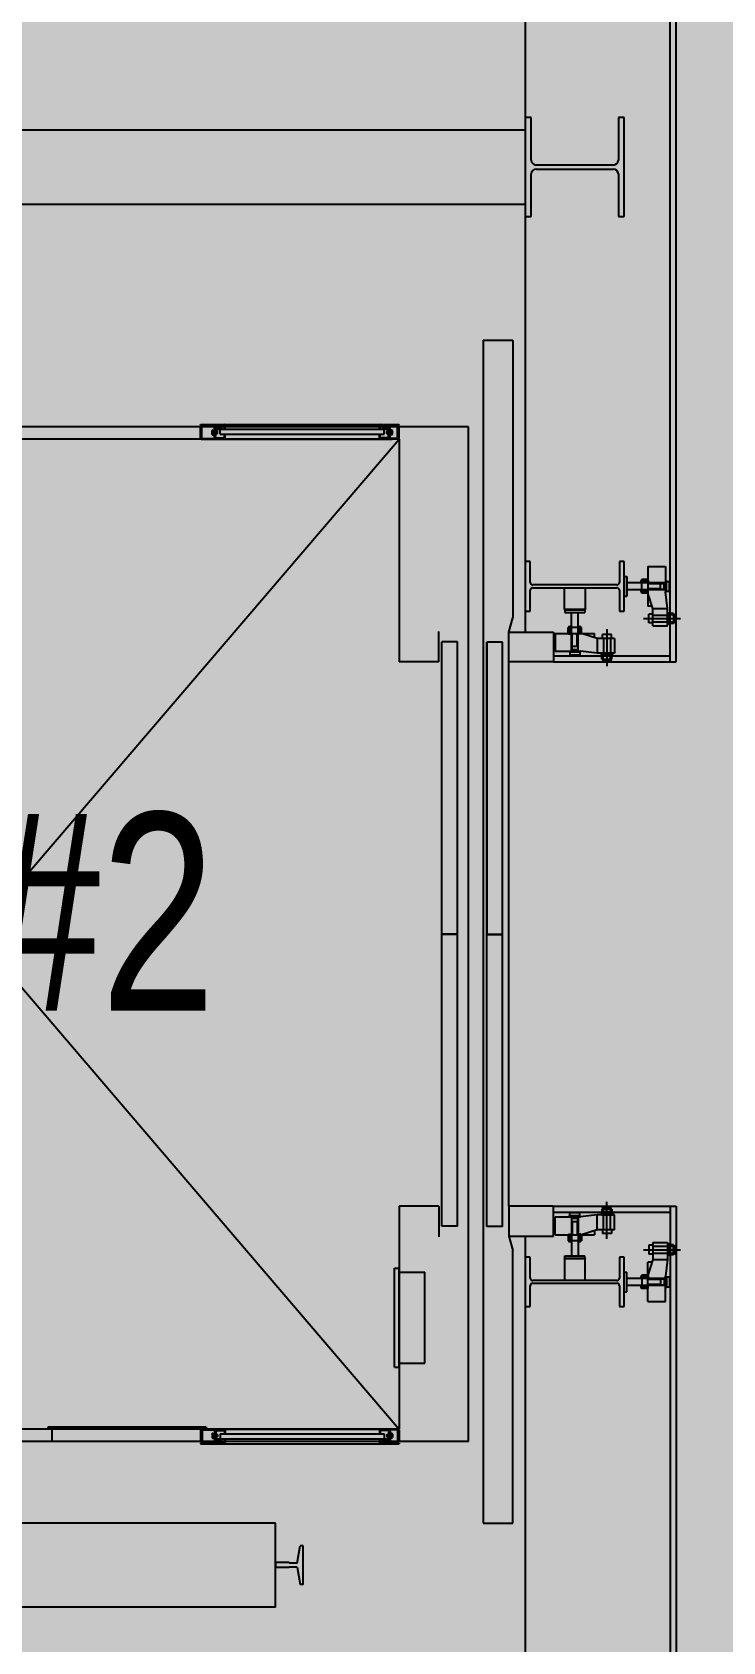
# Model space of a CAD drawing. Header units: millimetres. Extents: x 118559 to 211622, y 1329 to 63037.
# Drawn here: x 148634 to 150029, y 22639 to 25892 of the extents above; entities that cross this region are included whole.
import ezdxf
from ezdxf.enums import TextEntityAlignment as Align

# ---------------------------------------------------------------- set-up
doc = ezdxf.new("R2010")
doc.units = ezdxf.units.MM
doc.header["$LTSCALE"] = 120
doc.layers.add('ARCH', color=9, linetype='Continuous')
doc.layers.add('공사제외', color=5, linetype='Continuous')
doc.styles.add('GHD', font='')
doc.styles.get('GHD').set_extended_font_data('Dotum')

msp = doc.modelspace()

# ---------------------------------------------------------------- hatches: boundary and pattern name
at = {"layer": '공사제외', "linetype": 'Continuous'}
msp.add_hatch(color=253, dxfattribs=at).paths.add_polyline_path([(161618.8, 27040), (157330.1, 28562.8), (157311.6, 28694.2), (149935.1, 28694.2), (149935.1, 29394.2), (146730.1, 29394.2), (146730.1, 15782.9), (154687.7, 13368.2)])

# ---------------------------------------------------------------- linework, layer by layer
at = {"layer": 'ARCH', "color": 9}
for p, q in [((149923.1, 24619.2, 0), (149923.1, 26769.2, 0)), ((149935.1, 24619.2, 0), (149935.1, 26769.2, 0)), ((149630.1, 26709.2, 0), (149630.1, 24679.2, 0)), ((149642.1, 25719.2, 0), (149630.1, 25719.2, 0)), ((149630.1, 25719.2, 0), (149630.1, 25519.2, 0)), ((149642.1, 25633.2, 0), (149642.1, 25719.2, 0)), ((149830.1, 25719.2, 0), (149818.1, 25719.2, 0)), ((149818.1, 25719.2, 0), (149818.1, 25633.2, 0)), ((149830.1, 25519.2, 0), (149830.1, 25719.2, 0)), ((147380.1, 25694.2, 0), (149630.1, 25694.2, 0)), ((149642.1, 25519.2, 0), (149642.1, 25605.2, 0)), ((149808.1, 25623.2, 0), (149652.1, 25623.2, 0)), ((149652.1, 25615.2, 0), (149808.1, 25615.2, 0)), ((149818.1, 25605.2, 0), (149818.1, 25519.2, 0)), ((147380.1, 25544.2, 0), (149630.1, 25544.2, 0)), ((149630.1, 25519.2, 0), (149642.1, 25519.2, 0)), ((149818.1, 25519.2, 0), (149830.1, 25519.2, 0)), ((149545.1, 25269.2, 0), (149545.1, 22879.2, 0)), ((149545.1, 25269.2, 0), (149605.1, 25269.2, 0)), ((149605.1, 25269.2, 0), (149605.1, 24708.6, 0)), ((149515.1, 25094.2, 0), (148561.1, 25094.2, 0)), ((148973.4, 25099.2, 0), (149375.1, 25099.2, 0)), ((148973.4, 25097.7, 0), (148973.4, 25099.2, 0)), ((148973.4, 25097.7, 0), (149020.9, 25097.7, 0)), ((148973.4, 25071.7, 0), (148973.4, 25094.2, 0)), ((148973.4, 25094.2, 0), (148974.9, 25094.2, 0)), ((148973.4, 25094.2, 0), (148974.9, 25094.2, 0)), ((148974.9, 25071.7, 0), (148974.9, 25095.1, 0)), ((148976.5, 25072.7, 0), (148976.5, 25095.1, 0)), ((148977.5, 25096.1, 0), (149000.8, 25096.1, 0)), ((148997, 25079.4, 0), (148997, 25086.3, 0)), ((148997.8, 25087.4, 0), (149000.5, 25087.4, 0)), ((149000.5, 25085.1, 0), (148997.8, 25085.1, 0)), ((149000.5, 25080.5, 0), (148997.8, 25080.5, 0)), ((148997.8, 25078.2, 0), (149000.5, 25078.2, 0)), ((149000.5, 25077.8, 0), (149000.5, 25087.8, 0)), ((149001.8, 25087.8, 0), (149000.5, 25087.8, 0)), ((149001.8, 25082.8, 0), (149000.5, 25084, 0)), ((149001.8, 25081.6, 0), (149000.5, 25082.8, 0)), ((149001.8, 25077.8, 0), (149000.5, 25077.8, 0)), ((149001.8, 25073.3, 0), (149001.8, 25095.1, 0)), ((149003.4, 25073.3, 0), (149003.4, 25095.1, 0)), ((149005, 25074.8, 0), (149005, 25088.2, 0)), ((149005, 25074.8, 0), (149005, 25088.2, 0)), ((149007.3, 25085.3, 0), (149005, 25085.3, 0)), ((149008.1, 25084.5, 0), (149005, 25084.5, 0)), ((149008.1, 25081.1, 0), (149005, 25081.1, 0)), ((149007.3, 25080.3, 0), (149005, 25080.3, 0)), ((149006, 25090.8, 0), (149018.4, 25090.8, 0)), ((149006, 25089.2, 0), (149352.5, 25089.2, 0)), ((149007.3, 25080.3, 0), (149007.3, 25085.3, 0)), ((149007.3, 25085.3, 0), (149008.1, 25084.5, 0)), ((149008.1, 25081.1, 0), (149007.3, 25080.3, 0)), ((149008.1, 25081.1, 0), (149008.1, 25084.5, 0)), ((149013.4, 25079.2, 0), (149013.4, 25089.2, 0)), ((149013.4, 25079.2, 0), (149345.1, 25079.2, 0)), ((149018.4, 25089.2, 0), (149018.4, 25090.8, 0)), ((149021.9, 25089.2, 0), (149021.9, 25096.7, 0)), ((149021.9, 25071.7, 0), (149021.9, 25079.2, 0)), ((149023.4, 25089.2, 0), (149023.4, 25096.7, 0)), ((149023.4, 25071.7, 0), (149023.4, 25079.2, 0)), ((149335.1, 25089.2, 0), (149335.1, 25096.7, 0)), ((149335.1, 25071.7, 0), (149335.1, 25079.2, 0)), ((149336.6, 25089.2, 0), (149336.6, 25096.7, 0)), ((149336.6, 25071.7, 0), (149336.6, 25079.2, 0)), ((149375.1, 25097.7, 0), (149337.6, 25097.7, 0)), ((149340.1, 25089.2, 0), (149340.1, 25090.8, 0)), ((149352.5, 25090.8, 0), (149340.1, 25090.8, 0)), ((149345.1, 25079.2, 0), (149345.1, 25089.2, 0)), ((149351.2, 25085.3, 0), (149350.4, 25084.5, 0)), ((149350.4, 25081.1, 0), (149350.4, 25084.5, 0)), ((149350.4, 25084.5, 0), (149353.5, 25084.5, 0)), ((149350.4, 25081.1, 0), (149353.5, 25081.1, 0)), ((149350.4, 25081.1, 0), (149351.2, 25080.3, 0)), ((149351.2, 25085.3, 0), (149353.5, 25085.3, 0)), ((149351.2, 25080.3, 0), (149351.2, 25085.3, 0)), ((149351.2, 25080.3, 0), (149353.5, 25080.3, 0)), ((149353.5, 25074.8, 0), (149353.5, 25088.2, 0)), ((149353.5, 25074.8, 0), (149353.5, 25088.2, 0)), ((149355.1, 25073.3, 0), (149355.1, 25095.1, 0)), ((149356.7, 25073.3, 0), (149356.7, 25095.1, 0)), ((149356.7, 25087.8, 0), (149358, 25087.8, 0)), ((149356.7, 25082.8, 0), (149358, 25084, 0)), ((149356.7, 25081.6, 0), (149358, 25082.8, 0)), ((149356.7, 25077.8, 0), (149358, 25077.8, 0)), ((149371, 25096.1, 0), (149357.7, 25096.1, 0)), ((149358, 25077.8, 0), (149358, 25087.8, 0)), ((149360.7, 25087.4, 0), (149358, 25087.4, 0)), ((149358, 25085.1, 0), (149360.7, 25085.1, 0)), ((149358, 25080.5, 0), (149360.7, 25080.5, 0)), ((149360.7, 25078.2, 0), (149358, 25078.2, 0)), ((149361.5, 25079.4, 0), (149361.5, 25086.3, 0)), ((149372, 25072.7, 0), (149372, 25095.1, 0)), ((149373.6, 25071.7, 0), (149373.6, 25095.1, 0)), ((149375.1, 25094.2, 0), (149373.6, 25094.2, 0)), ((149375.1, 25097.7, 0), (149375.1, 25099.2, 0)), ((149375.1, 25071.7, 0), (149375.1, 25094.2, 0)), ((149515.1, 23044.2, 0), (149515.1, 25094.2, 0)), ((147673.1, 23079.2, 0), (149375.1, 25069.2, 0)), ((147673.1, 25059.2, 0), (149375.1, 23069.2, 0)), ((149375.1, 25069.2, 0), (148558.6, 25069.2, 0)), ((148974.9, 25072.7, 0), (148976.5, 25072.7, 0)), ((148975.9, 25070.7, 0), (149020.9, 25070.7, 0)), ((148975.9, 25069.2, 0), (149361.3, 25069.2, 0)), ((149005, 25074.8, 0), (149003.4, 25074.8, 0)), ((149004.4, 25072.3, 0), (149020.4, 25072.3, 0)), ((149020.4, 25070.7, 0), (149020.4, 25072.3, 0)), ((149372.6, 25070.7, 0), (149337.6, 25070.7, 0)), ((149338.1, 25070.7, 0), (149338.1, 25072.3, 0)), ((149354.1, 25072.3, 0), (149338.1, 25072.3, 0)), ((149353.5, 25074.8, 0), (149355.1, 25074.8, 0)), ((149373.6, 25072.7, 0), (149372, 25072.7, 0)), ((149375.1, 25069.2, 0), (149375.1, 24619.2, 0)), ((149640.1, 24822, 0), (149630.1, 24822, 0)), ((149630.1, 24822, 0), (149630.1, 24722, 0)), ((149640.1, 24779.7, 0), (149640.1, 24822, 0)), ((149830.1, 24822, 0), (149820.1, 24822, 0)), ((149820.1, 24822, 0), (149820.1, 24779.7, 0)), ((149830.1, 24722, 0), (149830.1, 24822, 0)), ((149830.1, 24792, 0), (149835.1, 24792, 0)), ((149830.1, 24792, 0), (149830.1, 24752, 0)), ((149835.1, 24792, 0), (149835.1, 24752, 0)), ((149865.3, 24758.4, 0), (149865.3, 24785.6, 0)), ((149877.6, 24785.6, 0), (149865.3, 24785.6, 0)), ((149877.6, 24811.9, 0), (149877.6, 24732.1, 0)), ((149877.6, 24811.9, 0), (149913.6, 24811.9, 0)), ((149878.6, 24784.6, 0), (149877.6, 24784.6, 0)), ((149877.6, 24784.6, 0), (149877.6, 24779.6, 0)), ((149878.6, 24784.6, 0), (149878.6, 24779.6, 0)), ((149913.6, 24811.9, 0), (149913.6, 24760.5, 0)), ((149640.1, 24722, 0), (149640.1, 24764.2, 0)), ((149815.1, 24774.7, 0), (149645.1, 24774.7, 0)), ((149645.1, 24769.2, 0), (149815.1, 24769.2, 0)), ((149709.1, 24725.2, 0), (149709.1, 24769.2, 0)), ((149751.1, 24769.2, 0), (149751.1, 24725.2, 0)), ((149820.1, 24764.2, 0), (149820.1, 24722, 0)), ((149830.1, 24752, 0), (149835.1, 24752, 0)), ((149913.6, 24779, 0), (149835.1, 24779, 0)), ((149835.1, 24779, 0), (149835.1, 24765, 0)), ((149913.6, 24765, 0), (149835.1, 24765, 0)), ((149877.6, 24783.4, 0), (149865.3, 24783.4, 0)), ((149877.6, 24780.9, 0), (149865.3, 24780.9, 0)), ((149865.3, 24764.9, 0), (149865.3, 24759.4, 0)), ((149877.6, 24763.4, 0), (149865.3, 24763.4, 0)), ((149877.6, 24760.9, 0), (149865.3, 24760.9, 0)), ((149877.6, 24758.4, 0), (149865.3, 24758.4, 0)), ((149877.6, 24780.9, 0), (149868.7, 24780.9, 0)), ((149878.6, 24779.6, 0), (149877.6, 24779.6, 0)), ((149903.6, 24777, 0), (149877.6, 24777, 0)), ((149903.6, 24767, 0), (149877.6, 24767, 0)), ((149878.6, 24764.6, 0), (149877.6, 24764.6, 0)), ((149878.6, 24759.6, 0), (149877.6, 24759.6, 0)), ((149887.6, 24727, 0), (149877.6, 24758.4, 0)), ((149878.6, 24759.6, 0), (149878.6, 24764.6, 0)), ((149903.6, 24765.9, 0), (149903.6, 24777.9, 0)), ((149903.6, 24777.9, 0), (149910.6, 24777.9, 0)), ((149903.6, 24765.9, 0), (149910.6, 24765.9, 0)), ((149910.6, 24765.9, 0), (149910.6, 24777.9, 0)), ((149910.6, 24777.1, 0), (149913.6, 24777.1, 0)), ((149910.6, 24766.9, 0), (149913.6, 24766.9, 0)), ((149913.6, 24783.5, 0), (149915.6, 24783.5, 0)), ((149917.6, 24727, 0), (149913.6, 24760.5, 0)), ((149915.6, 24760.5, 0), (149913.6, 24760.5, 0)), ((149915.6, 24760.5, 0), (149915.6, 24783.5, 0)), ((149915.6, 24782, 0), (149921.6, 24782, 0)), ((149915.6, 24762, 0), (149921.6, 24762, 0)), ((149921.6, 24762, 0), (149921.6, 24782, 0)), ((149630.1, 24722, 0), (149640.1, 24722, 0)), ((149709.1, 24725.2, 0), (149710.1, 24724.2, 0)), ((149751.1, 24725.2, 0), (149709.1, 24725.2, 0)), ((149710.1, 24724.2, 0), (149710.1, 24719.2, 0)), ((149710.1, 24724.2, 0), (149750.1, 24724.2, 0)), ((149710.1, 24719.2, 0), (149750.1, 24719.2, 0)), ((149723.1, 24640.7, 0), (149723.1, 24719.2, 0)), ((149723.1, 24719.2, 0), (149737.1, 24719.2, 0)), ((149737.1, 24640.7, 0), (149737.1, 24719.2, 0)), ((149750.1, 24724.2, 0), (149751.1, 24725.2, 0)), ((149750.1, 24724.2, 0), (149750.1, 24719.2, 0)), ((149820.1, 24722, 0), (149830.1, 24722, 0)), ((149885.9, 24732.1, 0), (149877.5, 24732.1, 0)), ((149887.6, 24692, 0), (149887.6, 24727, 0)), ((149887.6, 24727, 0), (149917.6, 24727, 0)), ((149917.6, 24692, 0), (149917.6, 24727, 0)), ((149597.1, 24679.2, 0), (149605.1, 24708.6, 0)), ((149597.1, 24679.2, 0), (149605.1, 24708.6, 0)), ((149743.6, 24688.9, 0), (149716.4, 24688.9, 0)), ((149716.4, 24676.6, 0), (149716.4, 24688.9, 0)), ((149718.7, 24676.7, 0), (149718.7, 24688.9, 0)), ((149721.2, 24676.7, 0), (149721.2, 24688.9, 0)), ((149737.2, 24688.9, 0), (149742.7, 24688.9, 0)), ((149738.7, 24676.7, 0), (149738.7, 24688.9, 0)), ((149741.2, 24676.7, 0), (149741.2, 24688.9, 0)), ((149743.6, 24676.6, 0), (149743.6, 24688.9, 0)), ((149869.2, 24707, 0), (149944, 24707, 0)), ((149879.9, 24698, 0), (149879.9, 24716, 0)), ((149887.6, 24716, 0), (149879.9, 24716, 0)), ((149887.6, 24698, 0), (149879.9, 24698, 0)), ((149887.6, 24698, 0), (149887.6, 24716, 0)), ((149887.6, 24714, 0), (149917.6, 24714, 0)), ((149887.6, 24700, 0), (149917.6, 24700, 0)), ((149887.6, 24692, 0), (149917.6, 24692, 0)), ((149887.6, 24692, 0), (149917.6, 24692, 0)), ((149920.6, 24717.9, 0), (149918, 24717.9, 0)), ((149920.6, 24712.9, 0), (149918, 24712.9, 0)), ((149920.6, 24700.9, 0), (149918, 24700.9, 0)), ((149920.6, 24695.9, 0), (149918, 24695.9, 0)), ((149921.1, 24717.9, 0), (149921.1, 24695.9, 0)), ((149923.1, 24717.9, 0), (149921.1, 24717.9, 0)), ((149921.1, 24695.9, 0), (149923.1, 24695.9, 0)), ((149923.1, 24695.9, 0), (149923.1, 24717.9, 0)), ((149929.4, 24717, 0), (149923.1, 24717, 0)), ((149929.4, 24717, 0), (149923.1, 24717, 0)), ((149929.4, 24714.5, 0), (149923.1, 24714.5, 0)), ((149929.4, 24699.5, 0), (149923.1, 24699.5, 0)), ((149929.4, 24697, 0), (149923.1, 24697, 0)), ((149929.4, 24717, 0), (149929.4, 24714.5, 0)), ((149929.4, 24714.5, 0), (149932.3, 24715.4, 0)), ((149929.4, 24714.5, 0), (149929.4, 24699.5, 0)), ((149929.4, 24699.5, 0), (149932.3, 24698.7, 0)), ((149929.4, 24697, 0), (149929.4, 24699.5, 0)), ((149930.4, 24714.8, 0), (149930.4, 24699.3, 0)), ((149933.4, 24714.4, 0), (149933.4, 24699.7, 0)), ((149455.1, 24619.2, 0), (149455.1, 24680.6, 0)), ((149461.1, 24069.6, 0), (149461.1, 24659.5, 0)), ((149493.1, 24659.5, 0), (149461.1, 24659.5, 0)), ((149493.1, 24069.6, 0), (149493.1, 24659.5, 0)), ((149552.1, 24659.2, 0), (149552.1, 24069.2, 0)), ((149552.1, 24069.4, 0), (149552.1, 24659.2, 0)), ((149584.1, 24659.2, 0), (149552.1, 24659.2, 0)), ((149584.1, 24069.4, 0), (149584.1, 24659.2, 0)), ((149597.1, 24679.2, 0), (149687.1, 24679.2, 0)), ((149597.1, 24619.2, 0), (149597.1, 24679.2, 0)), ((149687.1, 24679.2, 0), (149687.1, 24619.2, 0)), ((149690.2, 24676.7, 0), (149769.9, 24676.7, 0)), ((149690.2, 24676.7, 0), (149690.2, 24640.7, 0)), ((149717.4, 24675.7, 0), (149717.4, 24676.7, 0)), ((149717.4, 24676.7, 0), (149722.4, 24676.7, 0)), ((149717.4, 24675.7, 0), (149722.4, 24675.7, 0)), ((149721.2, 24676.7, 0), (149721.2, 24685.6, 0)), ((149722.4, 24675.7, 0), (149722.4, 24676.7, 0)), ((149725, 24650.7, 0), (149725, 24676.7, 0)), ((149735, 24650.7, 0), (149735, 24676.7, 0)), ((149737.4, 24675.7, 0), (149737.4, 24676.7, 0)), ((149742.4, 24675.7, 0), (149737.4, 24675.7, 0)), ((149742.4, 24675.7, 0), (149742.4, 24676.7, 0)), ((149775.1, 24666.7, 0), (149743.6, 24676.7, 0)), ((149769.9, 24668.3, 0), (149769.9, 24676.7, 0)), ((149810.1, 24666.7, 0), (149775.1, 24666.7, 0)), ((149775.1, 24666.7, 0), (149775.1, 24636.7, 0)), ((149804.1, 24674.4, 0), (149786.1, 24674.4, 0)), ((149786.1, 24666.7, 0), (149786.1, 24674.4, 0)), ((149804.1, 24666.7, 0), (149786.1, 24666.7, 0)), ((149788.1, 24666.7, 0), (149788.1, 24636.7, 0)), ((149795.1, 24685.1, 0), (149795.1, 24610.3, 0)), ((149802.1, 24666.7, 0), (149802.1, 24636.7, 0)), ((149804.1, 24666.7, 0), (149804.1, 24674.4, 0)), ((149810.1, 24666.7, 0), (149810.1, 24636.7, 0)), ((149810.1, 24666.7, 0), (149810.1, 24636.7, 0)), ((149687.1, 24631.2, 0), (149923.1, 24631.2, 0)), ((149690.2, 24640.7, 0), (149741.5, 24640.7, 0)), ((149718.6, 24640.7, 0), (149718.6, 24638.7, 0)), ((149741.5, 24638.7, 0), (149718.6, 24638.7, 0)), ((149720.1, 24638.7, 0), (149720.1, 24632.7, 0)), ((149740.1, 24632.7, 0), (149720.1, 24632.7, 0)), ((149736.1, 24650.7, 0), (149724.1, 24650.7, 0)), ((149724.1, 24650.7, 0), (149724.1, 24643.7, 0)), ((149736.1, 24643.7, 0), (149724.1, 24643.7, 0)), ((149725, 24643.7, 0), (149725, 24640.7, 0)), ((149735.1, 24643.7, 0), (149735.1, 24640.7, 0)), ((149736.1, 24650.7, 0), (149736.1, 24643.7, 0)), ((149740, 24638.7, 0), (149740, 24632.7, 0)), ((149775.1, 24636.7, 0), (149741.5, 24640.7, 0)), ((149741.5, 24638.7, 0), (149741.5, 24640.7, 0)), ((149810.1, 24636.7, 0), (149775.1, 24636.7, 0)), ((149784.1, 24633.6, 0), (149784.1, 24636.2, 0)), ((149784.1, 24633.2, 0), (149806.1, 24633.2, 0)), ((149784.1, 24631.2, 0), (149784.1, 24633.2, 0)), ((149806.1, 24631.2, 0), (149784.1, 24631.2, 0)), ((149785, 24624.8, 0), (149785, 24631.2, 0)), ((149785, 24624.8, 0), (149785, 24631.2, 0)), ((149785, 24624.8, 0), (149787.5, 24624.8, 0)), ((149787.5, 24624.8, 0), (149786.7, 24622, 0)), ((149787.2, 24623.8, 0), (149802.8, 24623.8, 0)), ((149787.5, 24624.8, 0), (149787.5, 24631.2, 0)), ((149787.5, 24624.8, 0), (149802.5, 24624.8, 0)), ((149789.1, 24633.6, 0), (149789.1, 24636.3, 0)), ((149801.1, 24633.6, 0), (149801.1, 24636.3, 0)), ((149802.5, 24624.8, 0), (149802.5, 24631.2, 0)), ((149802.5, 24624.8, 0), (149803.3, 24622, 0)), ((149805, 24624.8, 0), (149802.5, 24624.8, 0)), ((149805, 24624.8, 0), (149805, 24631.2, 0)), ((149806.1, 24633.7, 0), (149806.1, 24636.2, 0)), ((149806.1, 24633.2, 0), (149806.1, 24631.2, 0)), ((149455.1, 24619.2, 0), (149375.1, 24619.2, 0)), ((149597.1, 23519.2, 0), (149597.1, 24619.2, 0)), ((149687.1, 24619.2, 0), (149597.1, 24619.2, 0)), ((149687.1, 24619.2, 0), (149935.1, 24619.2, 0)), ((149787.7, 24620.8, 0), (149802.4, 24620.8, 0)), ((149461.1, 24069.6, 0), (149493.1, 24069.6, 0)), ((149461.1, 23479, 0), (149461.1, 24068.8, 0)), ((149461.1, 24068.8, 0), (149493.1, 24068.8, 0)), ((149493.1, 23479, 0), (149493.1, 24068.8, 0)), ((149551.9, 24069.4, 0), (149584.1, 24069.4, 0)), ((149551.9, 24068.6, 0), (149584.1, 24068.6, 0)), ((149552.1, 23478.7, 0), (149552.1, 24068.6, 0)), ((149584.1, 23478.7, 0), (149584.1, 24068.6, 0)), ((149375.1, 23519.2, 0), (149375.1, 23069.2, 0)), ((149455.1, 23519.2, 0), (149375.1, 23519.2, 0)), ((149455.1, 23519.2, 0), (149455.1, 23457.8, 0)), ((149687.1, 23519.2, 0), (149597.1, 23519.2, 0)), ((149597.1, 23519.2, 0), (149597.1, 23459.2, 0)), ((149687.1, 23519.2, 0), (149935.1, 23519.2, 0)), ((149687.1, 23459.2, 0), (149687.1, 23519.2, 0)), ((149787.5, 23513.6, 0), (149786.7, 23516.5, 0)), ((149787.7, 23517.6, 0), (149802.4, 23517.6, 0)), ((149795.1, 23453.3, 0), (149795.1, 23528.1, 0)), ((149802.5, 23513.6, 0), (149803.3, 23516.5, 0)), ((149923.1, 23519.2, 0), (149923.1, 21369.2, 0)), ((149935.1, 23519.2, 0), (149935.1, 21369.2, 0)), ((149687.1, 23507.2, 0), (149923.1, 23507.2, 0)), ((149690.2, 23497.8, 0), (149741.5, 23497.8, 0)), ((149690.2, 23461.8, 0), (149690.2, 23497.8, 0)), ((149741.5, 23499.8, 0), (149718.6, 23499.8, 0)), ((149718.6, 23497.8, 0), (149718.6, 23499.8, 0)), ((149740.1, 23505.8, 0), (149720.1, 23505.8, 0)), ((149720.1, 23499.8, 0), (149720.1, 23505.8, 0)), ((149723.1, 23497.7, 0), (149723.1, 23419.2, 0)), ((149724.1, 23487.7, 0), (149724.1, 23494.7, 0)), ((149736.1, 23494.7, 0), (149724.1, 23494.7, 0)), ((149736.1, 23487.7, 0), (149724.1, 23487.7, 0)), ((149725, 23494.7, 0), (149725, 23497.7, 0)), ((149725, 23487.7, 0), (149725, 23461.7, 0)), ((149735, 23487.7, 0), (149735, 23461.7, 0)), ((149735.1, 23494.7, 0), (149735.1, 23497.7, 0)), ((149736.1, 23487.7, 0), (149736.1, 23494.7, 0)), ((149737.1, 23497.7, 0), (149737.1, 23419.2, 0)), ((149740, 23499.8, 0), (149740, 23505.8, 0)), ((149775.1, 23501.7, 0), (149741.5, 23497.8, 0)), ((149741.5, 23499.8, 0), (149741.5, 23497.8, 0)), ((149810.1, 23501.7, 0), (149775.1, 23501.7, 0)), ((149775.1, 23471.7, 0), (149775.1, 23501.7, 0)), ((149806.1, 23507.2, 0), (149784.1, 23507.2, 0)), ((149784.1, 23507.2, 0), (149784.1, 23505.2, 0)), ((149784.1, 23505.2, 0), (149806.1, 23505.2, 0)), ((149784.1, 23504.8, 0), (149784.1, 23502.2, 0)), ((149785, 23513.6, 0), (149785, 23507.2, 0)), ((149785, 23513.6, 0), (149785, 23507.2, 0)), ((149785, 23513.6, 0), (149787.5, 23513.6, 0)), ((149787.2, 23514.6, 0), (149802.8, 23514.6, 0)), ((149787.5, 23513.6, 0), (149787.5, 23507.2, 0)), ((149787.5, 23513.6, 0), (149802.5, 23513.6, 0)), ((149788.1, 23471.7, 0), (149788.1, 23501.7, 0)), ((149789.1, 23504.8, 0), (149789.1, 23502.2, 0)), ((149801.1, 23504.8, 0), (149801.1, 23502.2, 0)), ((149802.1, 23471.7, 0), (149802.1, 23501.7, 0)), ((149802.5, 23513.6, 0), (149802.5, 23507.2, 0)), ((149805, 23513.6, 0), (149802.5, 23513.6, 0)), ((149805, 23513.6, 0), (149805, 23507.2, 0)), ((149806.1, 23505.2, 0), (149806.1, 23507.2, 0)), ((149806.1, 23504.8, 0), (149806.1, 23502.2, 0)), ((149810.1, 23471.7, 0), (149810.1, 23501.7, 0)), ((149810.1, 23471.7, 0), (149810.1, 23501.7, 0)), ((149493.1, 23479, 0), (149461.1, 23479, 0)), ((149584.1, 23478.7, 0), (149552.1, 23478.7, 0)), ((149597.1, 23459.2, 0), (149605.1, 23429.8, 0)), ((149597.1, 23459.2, 0), (149605.1, 23429.8, 0)), ((149597.1, 23459.2, 0), (149687.1, 23459.2, 0)), ((149630.1, 23459.2, 0), (149630.1, 21429.2, 0)), ((149690.2, 23461.8, 0), (149769.9, 23461.8, 0)), ((149716.4, 23461.8, 0), (149716.4, 23449.5, 0)), ((149717.4, 23462.8, 0), (149717.4, 23461.8, 0)), ((149717.4, 23462.8, 0), (149722.4, 23462.8, 0)), ((149717.4, 23461.8, 0), (149722.4, 23461.8, 0)), ((149718.7, 23461.8, 0), (149718.7, 23449.5, 0)), ((149721.2, 23461.8, 0), (149721.2, 23449.5, 0)), ((149721.2, 23461.8, 0), (149721.2, 23452.8, 0)), ((149722.4, 23462.8, 0), (149722.4, 23461.8, 0)), ((149742.4, 23462.8, 0), (149737.4, 23462.8, 0)), ((149737.4, 23462.8, 0), (149737.4, 23461.8, 0)), ((149738.7, 23461.8, 0), (149738.7, 23449.5, 0)), ((149741.2, 23461.8, 0), (149741.2, 23449.5, 0)), ((149742.4, 23462.8, 0), (149742.4, 23461.8, 0)), ((149775.1, 23471.7, 0), (149743.6, 23461.8, 0)), ((149743.6, 23461.8, 0), (149743.6, 23449.5, 0)), ((149769.9, 23470.1, 0), (149769.9, 23461.7, 0)), ((149810.1, 23471.7, 0), (149775.1, 23471.7, 0)), ((149804.1, 23471.7, 0), (149786.1, 23471.7, 0)), ((149786.1, 23471.7, 0), (149786.1, 23464, 0)), ((149804.1, 23464, 0), (149786.1, 23464, 0)), ((149804.1, 23471.7, 0), (149804.1, 23464, 0)), ((149605.1, 22879.2, 0), (149605.1, 23429.8, 0)), ((149710.1, 23414.2, 0), (149710.1, 23419.2, 0)), ((149710.1, 23419.2, 0), (149750.1, 23419.2, 0)), ((149743.6, 23449.5, 0), (149716.4, 23449.5, 0)), ((149723.1, 23419.2, 0), (149737.1, 23419.2, 0)), ((149737.2, 23449.5, 0), (149742.7, 23449.5, 0)), ((149750.1, 23414.2, 0), (149750.1, 23419.2, 0)), ((149869.2, 23431.4, 0), (149944, 23431.4, 0)), ((149879.9, 23440.4, 0), (149879.9, 23422.4, 0)), ((149887.6, 23440.4, 0), (149879.9, 23440.4, 0)), ((149887.6, 23422.4, 0), (149879.9, 23422.4, 0)), ((149887.6, 23446.4, 0), (149887.6, 23411.5, 0)), ((149887.6, 23446.4, 0), (149917.6, 23446.4, 0)), ((149887.6, 23446.4, 0), (149917.6, 23446.4, 0)), ((149887.6, 23440.4, 0), (149887.6, 23422.4, 0)), ((149887.6, 23438.4, 0), (149917.6, 23438.4, 0)), ((149887.6, 23424.4, 0), (149917.6, 23424.4, 0)), ((149917.6, 23446.4, 0), (149917.6, 23411.5, 0)), ((149920.6, 23442.5, 0), (149918, 23442.5, 0)), ((149920.6, 23437.5, 0), (149918, 23437.5, 0)), ((149920.6, 23425.5, 0), (149918, 23425.5, 0)), ((149920.6, 23420.5, 0), (149918, 23420.5, 0)), ((149921.1, 23420.5, 0), (149921.1, 23442.5, 0)), ((149921.1, 23442.5, 0), (149923.1, 23442.5, 0)), ((149923.1, 23420.5, 0), (149921.1, 23420.5, 0)), ((149923.1, 23442.5, 0), (149923.1, 23420.5, 0)), ((149929.4, 23441.4, 0), (149923.1, 23441.4, 0)), ((149929.4, 23438.9, 0), (149923.1, 23438.9, 0)), ((149929.4, 23423.9, 0), (149923.1, 23423.9, 0)), ((149929.4, 23421.4, 0), (149923.1, 23421.4, 0)), ((149929.4, 23421.4, 0), (149923.1, 23421.4, 0)), ((149929.4, 23441.4, 0), (149929.4, 23438.9, 0)), ((149929.4, 23438.9, 0), (149932.3, 23439.7, 0)), ((149929.4, 23423.9, 0), (149929.4, 23438.9, 0)), ((149929.4, 23423.9, 0), (149932.3, 23423, 0)), ((149929.4, 23421.4, 0), (149929.4, 23423.9, 0)), ((149930.4, 23423.6, 0), (149930.4, 23439.2, 0)), ((149933.4, 23424, 0), (149933.4, 23438.7, 0)), ((149365.4, 23194.2, 0), (149365.4, 23394.3, 0)), ((149365.4, 23394.3, 0), (149375.1, 23394.3, 0)), ((149375.1, 23194.2, 0), (149375.1, 23394.3, 0)), ((149375.1, 23386.3, 0), (149427.1, 23386.3, 0)), ((149427.1, 23202.2, 0), (149427.1, 23386.3, 0)), ((149640.1, 23416.5, 0), (149630.1, 23416.5, 0)), ((149630.1, 23416.5, 0), (149630.1, 23316.5, 0)), ((149640.1, 23374.2, 0), (149640.1, 23416.5, 0)), ((149709.1, 23413.2, 0), (149710.1, 23414.2, 0)), ((149709.1, 23413.2, 0), (149709.1, 23369.2, 0)), ((149751.1, 23413.2, 0), (149709.1, 23413.2, 0)), ((149710.1, 23414.2, 0), (149750.1, 23414.2, 0)), ((149750.1, 23414.2, 0), (149751.1, 23413.2, 0)), ((149751.1, 23369.2, 0), (149751.1, 23413.2, 0)), ((149830.1, 23416.5, 0), (149820.1, 23416.5, 0)), ((149820.1, 23416.5, 0), (149820.1, 23374.2, 0)), ((149830.1, 23316.5, 0), (149830.1, 23416.5, 0)), ((149830.1, 23386.4, 0), (149835.1, 23386.4, 0)), ((149830.1, 23346.4, 0), (149830.1, 23386.4, 0)), ((149835.1, 23346.4, 0), (149835.1, 23386.4, 0)), ((149885.9, 23406.3, 0), (149877.5, 23406.3, 0)), ((149887.6, 23411.5, 0), (149877.6, 23380, 0)), ((149877.6, 23326.6, 0), (149877.6, 23406.3, 0)), ((149887.6, 23411.5, 0), (149917.6, 23411.5, 0)), ((149917.6, 23411.5, 0), (149913.6, 23377.9, 0)), ((149640.1, 23316.5, 0), (149640.1, 23358.7, 0)), ((149815.1, 23369.2, 0), (149645.1, 23369.2, 0)), ((149645.1, 23363.7, 0), (149815.1, 23363.7, 0)), ((149820.1, 23358.7, 0), (149820.1, 23316.5, 0)), ((149913.6, 23373.4, 0), (149835.1, 23373.4, 0)), ((149835.1, 23359.4, 0), (149835.1, 23373.4, 0)), ((149913.6, 23359.4, 0), (149835.1, 23359.4, 0)), ((149865.3, 23380, 0), (149865.3, 23352.8, 0)), ((149877.6, 23380, 0), (149865.3, 23380, 0)), ((149865.3, 23373.6, 0), (149865.3, 23379.1, 0)), ((149877.6, 23377.6, 0), (149865.3, 23377.6, 0)), ((149877.6, 23375.1, 0), (149865.3, 23375.1, 0)), ((149877.6, 23357.6, 0), (149865.3, 23357.6, 0)), ((149877.6, 23355.1, 0), (149865.3, 23355.1, 0)), ((149877.6, 23352.8, 0), (149865.3, 23352.8, 0)), ((149877.6, 23357.6, 0), (149868.7, 23357.6, 0)), ((149878.6, 23378.8, 0), (149877.6, 23378.8, 0)), ((149878.6, 23373.8, 0), (149877.6, 23373.8, 0)), ((149903.6, 23371.4, 0), (149877.6, 23371.4, 0)), ((149903.6, 23361.4, 0), (149877.6, 23361.4, 0)), ((149878.6, 23358.8, 0), (149877.6, 23358.8, 0)), ((149877.6, 23353.8, 0), (149877.6, 23358.8, 0)), ((149878.6, 23353.8, 0), (149877.6, 23353.8, 0)), ((149878.6, 23378.8, 0), (149878.6, 23373.8, 0)), ((149878.6, 23353.8, 0), (149878.6, 23358.8, 0)), ((149903.6, 23372.5, 0), (149903.6, 23360.5, 0)), ((149903.6, 23372.5, 0), (149910.6, 23372.5, 0)), ((149903.6, 23360.5, 0), (149910.6, 23360.5, 0)), ((149910.6, 23372.5, 0), (149910.6, 23360.5, 0)), ((149910.6, 23371.5, 0), (149913.6, 23371.5, 0)), ((149910.6, 23361.3, 0), (149913.6, 23361.3, 0)), ((149913.6, 23326.6, 0), (149913.6, 23377.9, 0)), ((149915.6, 23377.9, 0), (149913.6, 23377.9, 0)), ((149913.6, 23355, 0), (149915.6, 23355, 0)), ((149915.6, 23377.9, 0), (149915.6, 23355, 0)), ((149915.6, 23376.4, 0), (149921.6, 23376.4, 0)), ((149915.6, 23356.5, 0), (149921.6, 23356.5, 0)), ((149921.6, 23376.5, 0), (149921.6, 23356.5, 0)), ((149830.1, 23346.4, 0), (149835.1, 23346.4, 0)), ((149877.6, 23326.6, 0), (149913.6, 23326.6, 0)), ((149630.1, 23316.5, 0), (149640.1, 23316.5, 0)), ((149820.1, 23316.5, 0), (149830.1, 23316.5, 0)), ((149365.4, 23194.2, 0), (149375.1, 23194.2, 0)), ((149375.1, 23202.2, 0), (149427.1, 23202.2, 0)), ((149375.1, 23069.2, 0), (147683.5, 23069.2, 0)), ((148985.1, 23073.2, 0), (148665.1, 23073.2, 0)), ((148985.1, 23073.2, 0), (148665.1, 23073.2, 0)), ((148665.1, 23073.2, 0), (148665.1, 23069.2, 0)), ((148665.1, 23073.2, 0), (148665.1, 23069.2, 0)), ((148985.1, 23069.2, 0), (148665.1, 23069.2, 0)), ((148985.1, 23069.2, 0), (148665.1, 23069.2, 0)), ((148673.1, 23069.2, 0), (148673.1, 23044.2, 0)), ((148673.1, 23069.2, 0), (148673.1, 23044.2, 0)), ((148973.4, 23066.7, 0), (148973.4, 23044.2, 0)), ((148974.9, 23066.7, 0), (148974.9, 23043.3, 0)), ((148974.9, 23065.7, 0), (148976.5, 23065.7, 0)), ((148975.9, 23069.2, 0), (149361.3, 23069.2, 0)), ((148975.9, 23067.7, 0), (149020.9, 23067.7, 0)), ((148976.5, 23065.7, 0), (148976.5, 23043.3, 0)), ((148977.1, 23069.2, 0), (148977.1, 23044.2, 0)), ((148977.1, 23069.2, 0), (148977.1, 23044.2, 0)), ((148985.1, 23073.2, 0), (148985.1, 23069.2, 0)), ((148985.1, 23073.2, 0), (148985.1, 23069.2, 0)), ((148997.8, 23060.2, 0), (149000.5, 23060.2, 0)), ((149000.5, 23060.6, 0), (149000.5, 23050.6, 0)), ((149001.8, 23060.6, 0), (149000.5, 23060.6, 0)), ((149001.8, 23065.1, 0), (149001.8, 23043.3, 0)), ((149003.4, 23065.1, 0), (149003.4, 23043.3, 0)), ((149005, 23063.6, 0), (149003.4, 23063.6, 0)), ((149004.4, 23066.1, 0), (149020.4, 23066.1, 0)), ((149005, 23063.6, 0), (149005, 23050.2, 0)), ((149005, 23063.6, 0), (149005, 23050.2, 0)), ((149020.4, 23067.7, 0), (149020.4, 23066.1, 0)), ((149021.9, 23066.7, 0), (149021.9, 23059.2, 0)), ((149023.4, 23066.7, 0), (149023.4, 23059.2, 0)), ((149335.1, 23066.7, 0), (149335.1, 23059.2, 0)), ((149336.6, 23066.7, 0), (149336.6, 23059.2, 0)), ((149372.6, 23067.7, 0), (149337.6, 23067.7, 0)), ((149338.1, 23067.7, 0), (149338.1, 23066.1, 0)), ((149354.1, 23066.1, 0), (149338.1, 23066.1, 0)), ((149353.5, 23063.6, 0), (149353.5, 23050.2, 0)), ((149353.5, 23063.6, 0), (149353.5, 23050.2, 0)), ((149353.5, 23063.6, 0), (149355.1, 23063.6, 0)), ((149355.1, 23065.1, 0), (149355.1, 23043.3, 0)), ((149356.7, 23065.1, 0), (149356.7, 23043.3, 0)), ((149356.7, 23060.6, 0), (149358, 23060.6, 0)), ((149358, 23060.6, 0), (149358, 23050.6, 0)), ((149360.7, 23060.2, 0), (149358, 23060.2, 0)), ((149372, 23065.7, 0), (149372, 23043.3, 0)), ((149373.6, 23065.7, 0), (149372, 23065.7, 0)), ((149373.6, 23066.7, 0), (149373.6, 23043.3, 0)), ((149375.1, 23066.7, 0), (149375.1, 23044.2, 0)), ((149515.1, 23044.2, 0), (148561.1, 23044.2, 0)), ((148977.1, 23044.2, 0), (148673.1, 23044.2, 0)), ((148977.1, 23044.2, 0), (148673.1, 23044.2, 0)), ((148973.4, 23044.2, 0), (148974.9, 23044.2, 0)), ((148973.4, 23044.2, 0), (148974.9, 23044.2, 0)), ((148973.4, 23040.7, 0), (148973.4, 23039.2, 0)), ((148973.4, 23040.7, 0), (149020.9, 23040.7, 0)), ((148973.4, 23039.2, 0), (149375.1, 23039.2, 0)), ((148977.5, 23042.3, 0), (149000.8, 23042.3, 0)), ((148997, 23059.1, 0), (148997, 23052.2, 0)), ((149000.5, 23057.9, 0), (148997.8, 23057.9, 0)), ((149000.5, 23053.3, 0), (148997.8, 23053.3, 0)), ((148997.8, 23051, 0), (149000.5, 23051, 0)), ((149001.8, 23056.8, 0), (149000.5, 23055.6, 0)), ((149001.8, 23055.6, 0), (149000.5, 23054.4, 0)), ((149001.8, 23050.6, 0), (149000.5, 23050.6, 0)), ((149007.3, 23058.1, 0), (149005, 23058.1, 0)), ((149008.1, 23057.3, 0), (149005, 23057.3, 0)), ((149008.1, 23053.9, 0), (149005, 23053.9, 0)), ((149007.3, 23053.1, 0), (149005, 23053.1, 0)), ((149006, 23049.2, 0), (149352.5, 23049.2, 0)), ((149006, 23047.6, 0), (149018.4, 23047.6, 0)), ((149007.3, 23058.1, 0), (149007.3, 23053.1, 0)), ((149008.1, 23057.3, 0), (149007.3, 23058.1, 0)), ((149007.3, 23053.1, 0), (149008.1, 23053.9, 0)), ((149008.1, 23057.3, 0), (149008.1, 23053.9, 0)), ((149013.4, 23059.2, 0), (149345.1, 23059.2, 0)), ((149013.4, 23059.2, 0), (149013.4, 23049.2, 0)), ((149018.4, 23049.2, 0), (149018.4, 23047.6, 0)), ((149021.9, 23049.2, 0), (149021.9, 23041.7, 0)), ((149023.4, 23049.2, 0), (149023.4, 23041.7, 0)), ((149335.1, 23049.2, 0), (149335.1, 23041.7, 0)), ((149336.6, 23049.2, 0), (149336.6, 23041.7, 0)), ((149375.1, 23040.7, 0), (149337.6, 23040.7, 0)), ((149340.1, 23049.2, 0), (149340.1, 23047.6, 0)), ((149352.5, 23047.6, 0), (149340.1, 23047.6, 0)), ((149345.1, 23059.2, 0), (149345.1, 23049.2, 0)), ((149350.4, 23057.3, 0), (149351.2, 23058.1, 0)), ((149350.4, 23057.3, 0), (149353.5, 23057.3, 0)), ((149350.4, 23057.3, 0), (149350.4, 23053.9, 0)), ((149351.2, 23053.1, 0), (149350.4, 23053.9, 0)), ((149350.4, 23053.9, 0), (149353.5, 23053.9, 0)), ((149351.2, 23058.1, 0), (149351.2, 23053.1, 0)), ((149351.2, 23058.1, 0), (149353.5, 23058.1, 0)), ((149351.2, 23053.1, 0), (149353.5, 23053.1, 0)), ((149356.7, 23056.8, 0), (149358, 23055.6, 0)), ((149356.7, 23055.6, 0), (149358, 23054.4, 0)), ((149356.7, 23050.6, 0), (149358, 23050.6, 0)), ((149371, 23042.3, 0), (149357.7, 23042.3, 0)), ((149358, 23057.9, 0), (149360.7, 23057.9, 0)), ((149358, 23053.3, 0), (149360.7, 23053.3, 0)), ((149360.7, 23051, 0), (149358, 23051, 0)), ((149361.5, 23059.1, 0), (149361.5, 23052.2, 0)), ((149375.1, 23044.2, 0), (149373.6, 23044.2, 0)), ((149375.1, 23040.7, 0), (149375.1, 23039.2, 0)), ((149125.1, 22879.2, 0), (148325.1, 22879.2, 0)), ((149125.1, 22709.2, 0), (149125.1, 22879.2, 0)), ((149545.1, 22879.2, 0), (149605.1, 22879.2, 0)), ((149169.1, 22798.2, 0), (149175.1, 22833.2, 0)), ((149169.1, 22798.2, 0), (149175.1, 22833.2, 0)), ((149181.1, 22833.2, 0), (149175.1, 22833.2, 0)), ((149181.1, 22833.2, 0), (149175.1, 22833.2, 0)), ((149181.1, 22755.2, 0), (149181.1, 22833.2, 0)), ((149181.1, 22755.2, 0), (149181.1, 22833.2, 0)), ((149153.1, 22799.2, 0), (149125.1, 22799.2, 0)), ((149125.1, 22799.2, 0), (149125.1, 22789.2, 0)), ((149153.1, 22799.2, 0), (149125.1, 22799.2, 0)), ((149125.1, 22799.2, 0), (149125.1, 22789.2, 0)), ((149153.1, 22789.2, 0), (149125.1, 22789.2, 0)), ((149153.1, 22789.2, 0), (149125.1, 22789.2, 0)), ((149153.1, 22798.2, 0), (149153.1, 22799.2, 0)), ((149153.1, 22798.2, 0), (149153.1, 22799.2, 0)), ((149169.1, 22798.2, 0), (149153.1, 22798.2, 0)), ((149169.1, 22798.2, 0), (149153.1, 22798.2, 0)), ((149169.1, 22790.2, 0), (149153.1, 22790.2, 0)), ((149153.1, 22789.2, 0), (149153.1, 22790.2, 0)), ((149169.1, 22790.2, 0), (149153.1, 22790.2, 0)), ((149153.1, 22789.2, 0), (149153.1, 22790.2, 0)), ((149169.1, 22790.2, 0), (149175.1, 22755.2, 0)), ((149169.1, 22790.2, 0), (149175.1, 22755.2, 0)), ((149181.1, 22755.2, 0), (149175.1, 22755.2, 0)), ((149181.1, 22755.2, 0), (149175.1, 22755.2, 0)), ((149125.1, 22709.2, 0), (148325.1, 22709.2, 0))]:
    msp.add_line(p, q, dxfattribs=at)
for centre, radius, start, end in [((149652.1, 25633.2, 0), 10, 180, 270), ((149808.1, 25633.2, 0), 10, 270, 0), ((149652.1, 25605.2, 0), 10, 90, 180), ((149808.1, 25605.2, 0), 10, 0, 90), ((148977.5, 25095.1, 0), 2.6, 90, 180), ((148977.5, 25095.1, 0), 2.6, 90, 180), ((148977.5, 25095.1, 0), 1, 90, 180), ((148977.5, 25095.1, 0), 1, 90, 180), ((148998.2, 25086.3, 0), 1.23, 110.57, 249.43), ((149000.7, 25082.8, 0), 3.73, 141.7868, 218.2132), ((148998.2, 25079.4, 0), 1.23, 110.57, 249.43), ((149000.8, 25095.1, 0), 2.6, 0, 90), ((149000.8, 25095.1, 0), 1, 0, 90), ((149006, 25088.2, 0), 2.6, 90, 180), ((149006, 25088.2, 0), 1, 90, 180), ((149020.9, 25096.7, 0), 2.5, 0, 90), ((149020.9, 25096.7, 0), 1, 0, 90), ((149337.6, 25096.7, 0), 2.5, 90, 180), ((149337.6, 25096.7, 0), 1, 90, 180), ((149352.5, 25088.2, 0), 2.6, 0, 90), ((149352.5, 25088.2, 0), 1, 0, 90), ((149357.7, 25095.1, 0), 2.6, 90, 180), ((149357.7, 25095.1, 0), 1, 90, 180), ((149360.3, 25086.3, 0), 1.23, 290.57, 69.43), ((149357.8, 25082.8, 0), 3.73, 321.7868, 38.2132), ((149360.3, 25079.4, 0), 1.23, 290.57, 69.43), ((149371, 25095.1, 0), 2.6, 0, 90), ((149371, 25095.1, 0), 1, 0, 90), ((148975.9, 25071.7, 0), 2.5, 180, 270), ((148975.9, 25071.7, 0), 2.5, 180, 270), ((148975.9, 25071.7, 0), 1, 180, 270), ((149004.4, 25073.3, 0), 2.6, 180, 270), ((149004.4, 25073.3, 0), 1, 180, 270), ((149020.9, 25071.7, 0), 1, 270, 0), ((149020.9, 25071.7, 0), 2.5, 270, 0), ((149337.6, 25071.7, 0), 2.5, 180, 270), ((149337.6, 25071.7, 0), 1, 180, 270), ((149354.1, 25073.3, 0), 1, 270, 0), ((149354.1, 25073.3, 0), 2.6, 270, 0), ((149372.6, 25071.7, 0), 1, 270, 0), ((149372.6, 25071.7, 0), 2.5, 270, 0), ((149866.9, 24782.1, 0), 3.16, 119.6168, 240.3832), ((149645.1, 24779.7, 0), 5, 180, 270), ((149645.1, 24764.2, 0), 5, 90, 180), ((149815.1, 24779.7, 0), 5, 270, 0), ((149815.1, 24764.2, 0), 5, 0, 90), ((149866.9, 24762.1, 0), 3.16, 119.6168, 240.3832), ((149719.9, 24687.4, 0), 3.16, 29.6168, 150.3832), ((149739.9, 24687.4, 0), 3.16, 29.6168, 150.3832), ((149924.5, 24698.5, 0), 6.96, 159.2704, 201.3681), ((149924.5, 24715.4, 0), 6.96, 158.9508, 201.0492), ((149959, 24706.9, 0), 41.4, 171.6762, 188.3238), ((149914.1, 24715.4, 0), 6.96, 338.9508, 21.0492), ((149879.6, 24706.9, 0), 41.4, 351.651, 8.2985), ((149914.1, 24698.5, 0), 6.96, 338.6319, 20.7296), ((149932.4, 24714.4, 0), 1, 0, 98.1301), ((149932.4, 24699.7, 0), 1, 261.8699, 0), ((149786.6, 24629.8, 0), 6.96, 68.9508, 111.0492), ((149786.6, 24640.1, 0), 6.96, 248.9508, 291.0492), ((149787.7, 24621.8, 0), 1, 171.8699, 270), ((149795.1, 24595.3, 0), 41.4, 81.6762, 98.3238), ((149795.1, 24674.7, 0), 41.4, 261.7015, 278.349), ((149803.6, 24629.8, 0), 6.96, 68.6319, 110.7296), ((149803.6, 24640.2, 0), 6.96, 249.2704, 291.3681), ((149802.4, 24621.8, 0), 1, 270, 8.1301), ((149787.7, 23516.6, 0), 1, 90, 188.1301), ((149802.4, 23516.6, 0), 1, 351.8699, 90), ((149786.6, 23498.3, 0), 6.96, 68.9508, 111.0492), ((149786.6, 23508.7, 0), 6.96, 248.9508, 291.0492), ((149795.1, 23463.8, 0), 41.4, 81.651, 98.2985), ((149795.1, 23543.2, 0), 41.4, 261.6762, 278.3238), ((149803.6, 23498.3, 0), 6.96, 68.6319, 110.7296), ((149803.6, 23508.7, 0), 6.96, 249.2704, 291.3681), ((149719.9, 23451, 0), 3.16, 209.6168, 330.3832), ((149739.9, 23451, 0), 3.16, 209.6168, 330.3832), ((149924.5, 23440, 0), 6.96, 158.6319, 200.7296), ((149959, 23431.5, 0), 41.4, 171.6762, 188.3238), ((149924.5, 23423, 0), 6.96, 158.9508, 201.0492), ((149914.1, 23440, 0), 6.96, 339.2704, 21.3681), ((149879.6, 23431.5, 0), 41.4, 351.7015, 8.349), ((149914.1, 23423, 0), 6.96, 338.9508, 21.0492), ((149932.4, 23438.7, 0), 1, 0, 98.1301), ((149932.4, 23424, 0), 1, 261.8699, 0), ((149645.1, 23374.2, 0), 5, 180, 270), ((149645.1, 23358.7, 0), 5, 90, 180), ((149815.1, 23374.2, 0), 5, 270, 0), ((149815.1, 23358.7, 0), 5, 0, 90), ((149866.9, 23376.3, 0), 3.16, 119.6168, 240.3832), ((149866.9, 23356.3, 0), 3.16, 119.6168, 240.3832), ((148975.9, 23066.7, 0), 2.5, 90, 180), ((148975.9, 23066.7, 0), 1, 90, 180), ((148998.2, 23059.1, 0), 1.23, 110.57, 249.43), ((149004.4, 23065.1, 0), 2.6, 90, 180), ((149004.4, 23065.1, 0), 1, 90, 180), ((149020.9, 23066.7, 0), 2.5, 0, 90), ((149020.9, 23066.7, 0), 1, 0, 90), ((149337.6, 23066.7, 0), 2.5, 90, 180), ((149337.6, 23066.7, 0), 1, 90, 180), ((149354.1, 23065.1, 0), 2.6, 0, 90), ((149354.1, 23065.1, 0), 1, 0, 90), ((149360.3, 23059.1, 0), 1.23, 290.57, 69.43), ((149372.6, 23066.7, 0), 2.5, 0, 90), ((149372.6, 23066.7, 0), 1, 0, 90), ((148977.5, 23043.3, 0), 2.6, 180, 270), ((148977.5, 23043.3, 0), 1, 180, 270), ((149000.7, 23055.6, 0), 3.73, 141.7868, 218.2132), ((148998.2, 23052.2, 0), 1.23, 110.57, 249.43), ((149000.8, 23043.3, 0), 1, 270, 0), ((149000.8, 23043.3, 0), 2.6, 270, 0), ((149006, 23050.2, 0), 2.6, 180, 270), ((149006, 23050.2, 0), 1, 180, 270), ((149020.9, 23041.7, 0), 2.5, 270, 0), ((149020.9, 23041.7, 0), 1, 270, 0), ((149337.6, 23041.7, 0), 2.5, 180, 270), ((149337.6, 23041.7, 0), 1, 180, 270), ((149352.5, 23050.2, 0), 2.6, 270, 0), ((149352.5, 23050.2, 0), 1, 270, 0), ((149357.7, 23043.3, 0), 2.6, 180, 270), ((149357.7, 23043.3, 0), 1, 180, 270), ((149357.8, 23055.6, 0), 3.73, 321.7868, 38.2132), ((149360.3, 23052.2, 0), 1.23, 290.57, 69.43), ((149371, 23043.3, 0), 1, 270, 0), ((149371, 23043.3, 0), 2.6, 270, 0)]:
    msp.add_arc(centre, radius, start, end, dxfattribs=at)

# ---------------------------------------------------------------- texts
at = {"layer": 'ARCH', "color": 9, "style": 'GHD', "width": 0.8}
msp.add_text('EV.#2', height=400, dxfattribs=at).set_placement((148434.1, 24114.2, 0), align=Align.MIDDLE_CENTER)

doc.saveas('drawing.dxf')
